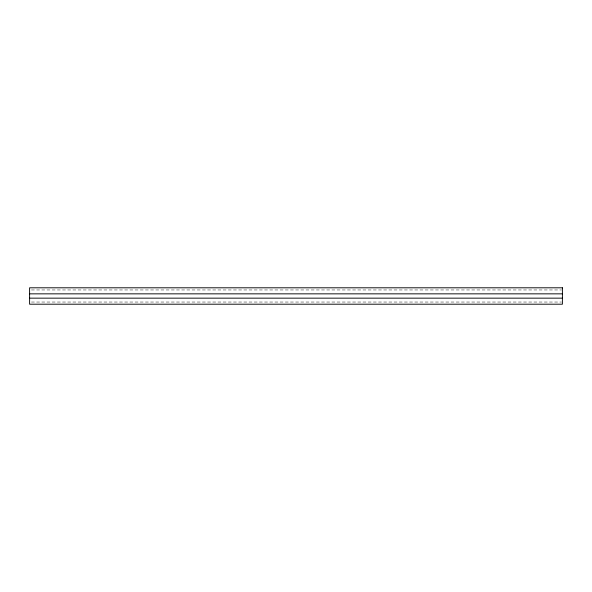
<?xml version="1.0" encoding="UTF-8"?>
<svg xmlns="http://www.w3.org/2000/svg" width="592" height="592" viewBox="0 0 592 592"><rect width="100%" height="100%" fill="white"/><g stroke="black" fill="none" stroke-linecap="round" stroke-linejoin="round"><path stroke-width="0.44" stroke-dasharray="2.96 2.22" d="M31.45 289.962L561.475 289.962M31.45 302.038L561.475 302.038"/><path stroke-width="0.89" d="M29.6 293.847L562.4 293.847M29.6 298.153L562.4 298.153M562.4 287.801L29.6 287.801L29.6 304.199L562.4 304.199L562.4 287.801"/></g></svg>
